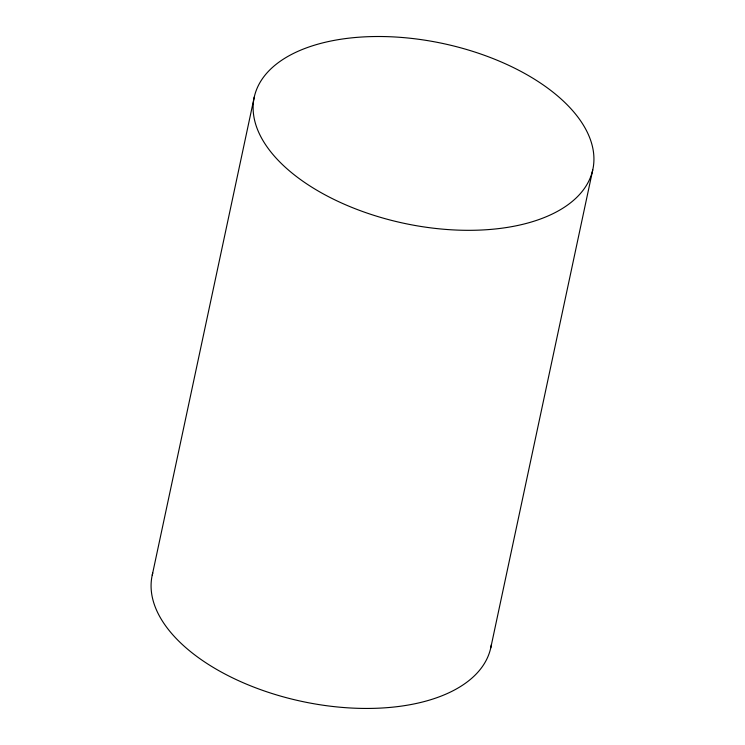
<?xml version="1.0" encoding="UTF-8"?>
<svg xmlns="http://www.w3.org/2000/svg" width="745" height="745" viewBox="0 0 745 745"><rect width="100%" height="100%" fill="white"/><g stroke="black" fill="none" stroke-linecap="round" stroke-linejoin="round"><path stroke-width="1.12" d="M152.25 575.112L254.269 97.036M490.732 647.964L592.75 169.888A173.119 91.989 12 0 0 355.998 37.446A173.119 91.989 12 0 0 321.784 193.057A173.119 91.989 12 0 0 592.75 169.888M491.328 644.751A173.119 91.989 12 0 1 302.74 701.594A173.119 91.989 12 0 1 152.762 573.007"/></g></svg>
